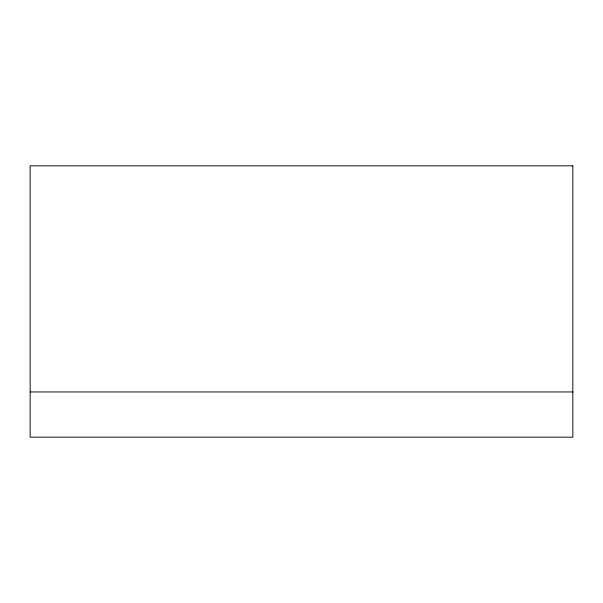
<?xml version="1.0" encoding="UTF-8"?>
<svg xmlns="http://www.w3.org/2000/svg" width="603" height="603" viewBox="0 0 603 603"><rect width="100%" height="100%" fill="white"/><g stroke="black" fill="none" stroke-linecap="round" stroke-linejoin="round"><path stroke-width="0.9" d="M30.15 391.95L572.85 391.95M572.85 165.825L30.15 165.825L30.15 437.175L572.85 437.175L572.85 165.825"/></g></svg>
